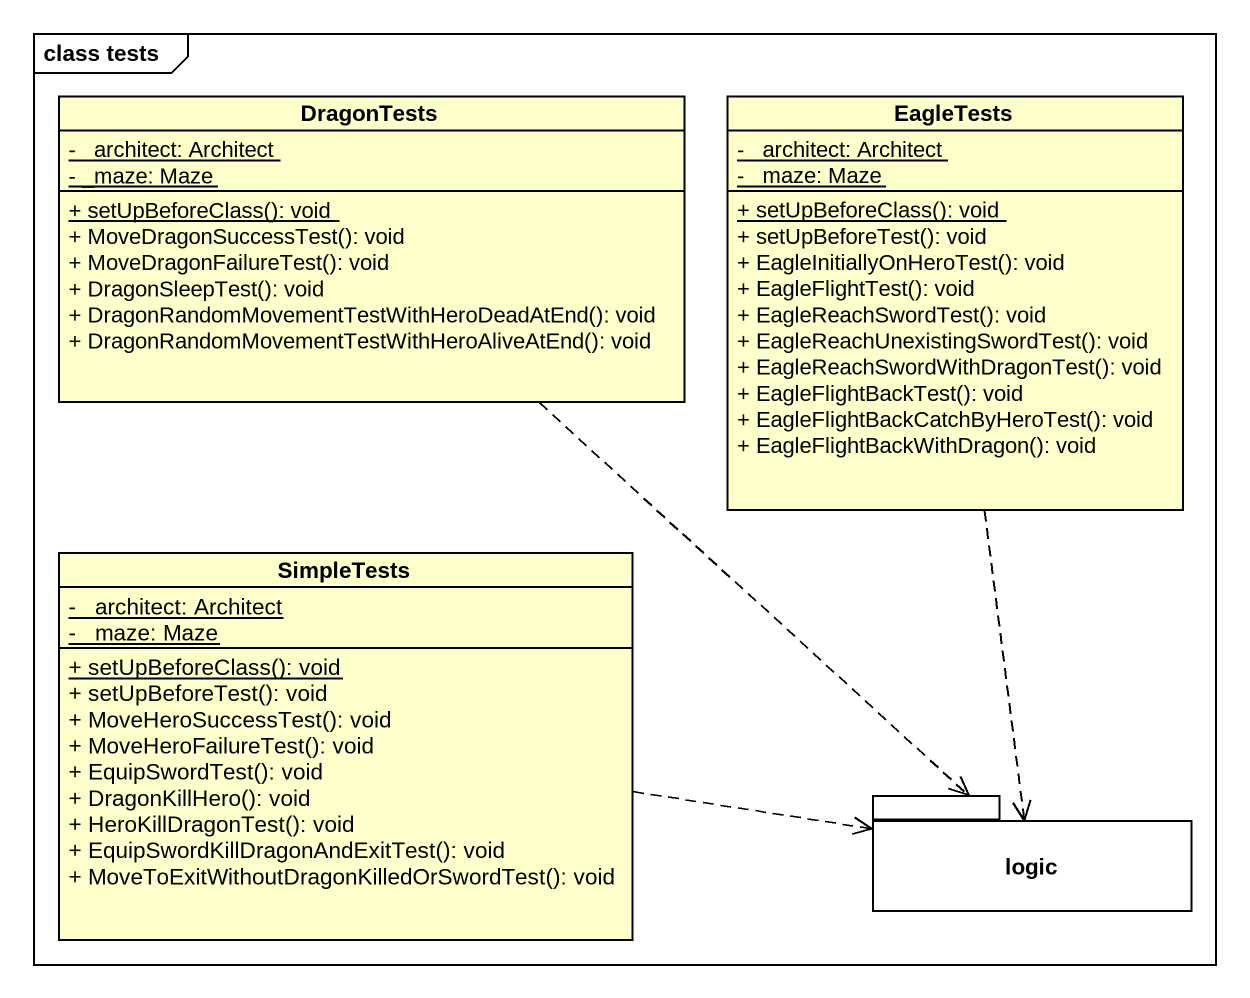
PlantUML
@startuml
mainframe class tests
hide circle
hide empty members
skinparam classAttributeIconSize 0
class DragonTests {
  {static} - _architect: Architect
  {static} - _maze: Maze
  {static} + setUpBeforeClass(): void
  + MoveDragonSuccessTest(): void
  + MoveDragonFailureTest(): void
  + DragonSleepTest(): void
  + DragonRandomMovementTestWithHeroDeadAtEnd(): void
  + DragonRandomMovementTestWithHeroAliveAtEnd(): void
}
class EagleTests {
  {static} - _architect: Architect
  {static} - _maze: Maze
  {static} + setUpBeforeClass(): void
  + setUpBeforeTest(): void
  + EagleInitiallyOnHeroTest(): void
  + EagleFlightTest(): void
  + EagleReachSwordTest(): void
  + EagleReachUnexistingSwordTest(): void
  + EagleReachSwordWithDragonTest(): void
  + EagleFlightBackTest(): void
  + EagleFlightBackCatchByHeroTest(): void
  + EagleFlightBackWithDragon(): void
}
class SimpleTests {
  {static} - _architect: Architect
  {static} - _maze: Maze
  {static} + setUpBeforeClass(): void
  + setUpBeforeTest(): void
  + MoveHeroSuccessTest(): void
  + MoveHeroFailureTest(): void
  + EquipSwordTest(): void
  + DragonKillHero(): void
  + HeroKillDragonTest(): void
  + EquipSwordKillDragonAndExitTest(): void
  + MoveToExitWithoutDragonKilledOrSwordTest(): void
}
package logic {
}
DragonTests ..> logic
EagleTests ..> logic
SimpleTests .right.> logic
@enduml
